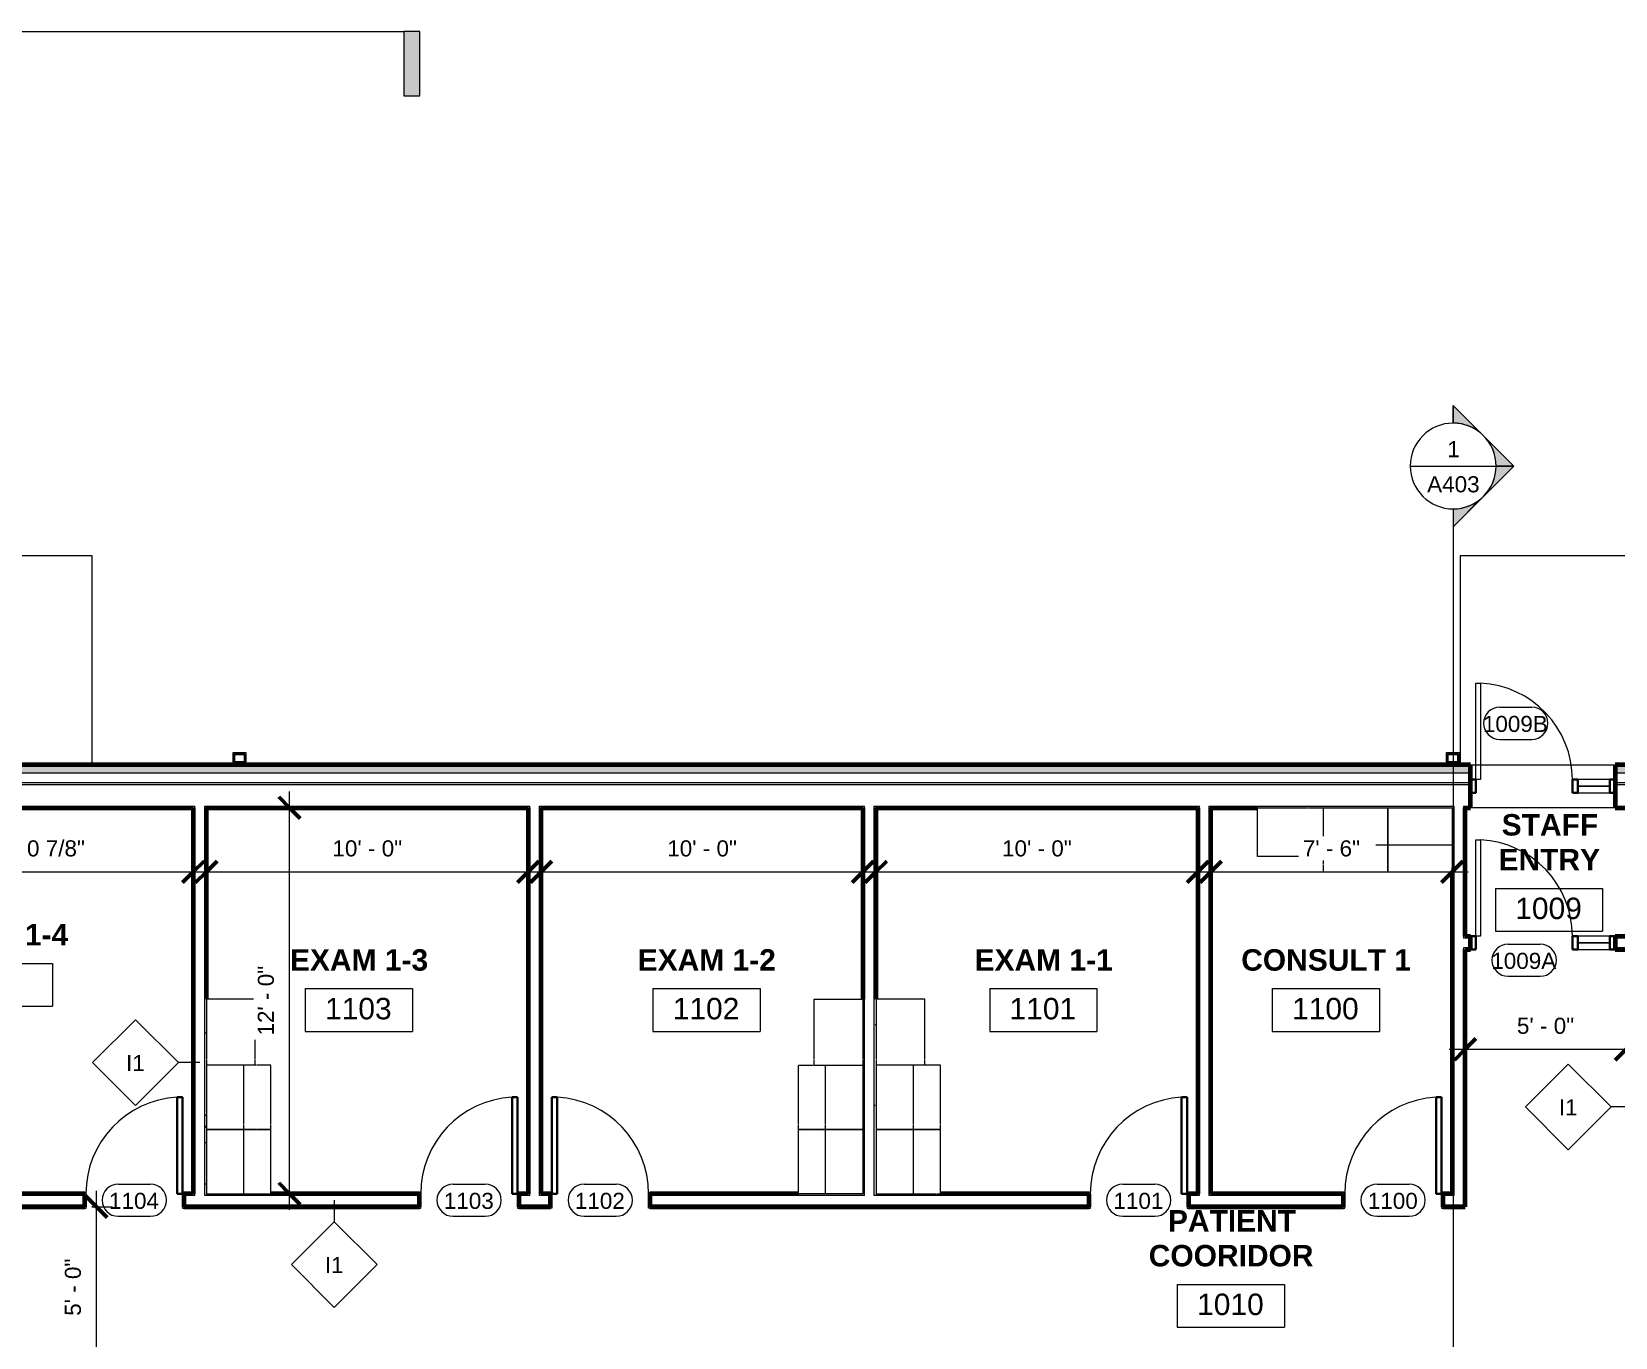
# Model space of a CAD drawing. Header units: inches. Extents: x -1969 to 2015, y -1363 to 1657.
# Drawn here: x -234 to 357, y 107 to 594 of the extents above; entities that cross this region are included whole.
import ezdxf

# ---------------------------------------------------------------- set-up
doc = ezdxf.new("R2010")
doc.units = ezdxf.units.IN
doc.header["$MEASUREMENT"] = 0
doc.linetypes.add('Dash', pattern=[0.25, 0.125, -0.125])
for name, color, linetype, lineweight in [('A-ANNO-DIMS', 211, 'Continuous', 9), ('A-ANNO-DIMS-64', 211, 'Continuous', 9), ('A-AREA-IDEN', 2, 'Continuous', 9), ('A-DETL-GENF', 92, 'Continuous', 9), ('A-DOOR', 31, 'Continuous', 18), ('A-DOOR-FRAM', 31, 'Continuous', 30), ('A-DOOR-IDEN', 31, 'Continuous', 9), ('A-GENM', 13, 'Continuous', 9), ('A-WALL', 113, 'Continuous', 18), ('A-WALL-IDEN', 211, 'Continuous', 9), ('A-WALL-PATT', 111, 'Continuous', 60), ('G-ANNO-SYMB', 111, 'Continuous', 9), ('I-WALL', 2, 'Continuous', 18), ('Q-CASE', 31, 'Continuous', 9), ('Q-CASE-HDLN', 31, 'Dash', 9), ('S-FNDN', 32, 'Continuous', 18)]:
    doc.layers.add(name, color=color, linetype=linetype, lineweight=lineweight)
doc.styles.add('Arial', font='arial.ttf', dxfattribs={"height": 6})
doc.styles.add('Arial_1', font='arial.ttf', dxfattribs={"height": 8})
doc.styles.add('Arial_B', font='arialbd.ttf', dxfattribs={"height": 8})
doc.dimstyles.new('Linear_-_3_32__Arial', dxfattribs={"dimscale": 12, "dimtxt": 6.121556, "dimasz": 0.666667, "dimexe": 0.5, "dimexo": 0.333333, "dimgap": 0.333333, "dimtad": 1, "dimdec": 3, "dimrnd": 0.125, "dimzin": 3, "dimdsep": 46, "dimlunit": 4, "dimtxsty": 'Arial', "dimblk1": 'OBLIQUE', "dimblk2": 'OBLIQUE', "dimsah": 1, "dimcen": 0.09, "dimdle": 0.5, "dimazin": 0, "dimtfac": 1, "dimtdec": 4, "dimtix": 1, "dimtmove": 0, "dimatfit": 3, "dimfxl": 1, "dimtvp": 1, "dimtfill": 1, "dimfrac": 2, "dimtolj": 1, "dimtzin": 0, "dimarcsym": 2})
pattern_1 = [(0, (0, 0), (20.48, 5.12), [0.845, -14.515, 0.845, -14.515, -81.92]), (0, (0, 0), (20.48, 5.12), [-30.72, 0.845, -29.875, 0.845, -14.515, -35.84]), (0, (0, 0), (20.48, 5.12), [-76.8, 0.845, -9.395, 0.845, -24.755]), (120, (7.68, 2.56), (-14.67405, 15.1762), [0.845, -14.515, 0.845, -14.515, -81.92]), (120, (7.68, 2.56), (-14.67405, 15.1762), [-30.72, 0.845, -29.875, 0.845, -14.515, -35.84]), (120, (7.68, 2.56), (-14.67405, 15.1762), [-76.8, 0.845, -9.395, 0.845, -24.755]), (240, (10.24, 12.8), (-5.80595, -20.2962), [0.845, -14.515, 0.845, -14.515, -81.92]), (240, (10.24, 12.8), (-5.80595, -20.2962), [-30.72, 0.845, -29.875, 0.845, -14.515, -35.84]), (240, (10.24, 12.8), (-5.80595, -20.2962), [-76.8, 0.845, -9.395, 0.845, -24.755])]

# ---------------------------------------------------------------- blocks, each defined once
blk = doc.blocks.new('Single-Flush-w-Metal-Frame - 36_ x 84_-V1-GROUND FLOOR')
at = {"layer": 'A-DOOR', "lineweight": 30}
for p, q in [((16, 2.44), (16, 38.45)), ((18, 38.45), (16, 38.45)), ((18, 2.44), (18, 38.45)), ((18, 2.44), (16, 2.44))]:
    blk.add_line(p, q, dxfattribs=at)
at = {"layer": 'A-DOOR'}
for p, q in [((-18, 2.94), (-20, 2.94)), ((-20, 2.94), (-20, 2.44)), ((-20, 2.44), (-18.5, 2.44)), ((-18.5, 2.44), (-18.5, -2.44)), ((-18, -2.94), (-18, 2.94)), ((20, 2.94), (18, 2.94)), ((18, 2.94), (18, -2.94)), ((18.5, -2.44), (18.5, 2.44)), ((18.5, 2.44), (20, 2.44)), ((20, 2.44), (20, 2.94)), ((-18.5, -2.44), (-20, -2.44)), ((-20, -2.44), (-20, -2.94)), ((-20, -2.94), (-18, -2.94)), ((18, -2.94), (20, -2.94)), ((20, -2.44), (18.5, -2.44)), ((20, -2.94), (20, -2.44))]:
    blk.add_line(p, q, dxfattribs=at)
at = {"layer": 'A-DOOR', "lineweight": 9}
blk.add_arc((18, 2.44), 36.07, 93.17885, 180, dxfattribs=at)
blk = doc.blocks.new('Single-Flush-w-Metal-Frame - 36_ x 84_-223247-GROUND FLOOR')
at = {"layer": 'A-DOOR'}
for p, q in [((-20, 2.94), (-18, 2.94)), ((-20, 2.44), (-20, 2.94)), ((-18.5, 2.44), (-20, 2.44)), ((-18.5, -2.44), (-18.5, 2.44)), ((-18, 2.94), (-18, -2.94)), ((18, -2.94), (18, 2.94)), ((18, 2.94), (20, 2.94)), ((18.5, 2.44), (18.5, -2.44)), ((20, 2.44), (18.5, 2.44)), ((20, 2.94), (20, 2.44)), ((-20, -2.44), (-18.5, -2.44)), ((-20, -2.94), (-20, -2.44)), ((-18, -2.94), (-20, -2.94)), ((20, -2.94), (18, -2.94)), ((18.5, -2.44), (20, -2.44)), ((20, -2.44), (20, -2.94))]:
    blk.add_line(p, q, dxfattribs=at)
at = {"layer": 'A-DOOR', "lineweight": 30}
for p, q in [((16, -2.44), (16, -38.45)), ((18, -2.44), (16, -2.44)), ((18, -2.44), (18, -38.45)), ((18, -38.45), (16, -38.45))]:
    blk.add_line(p, q, dxfattribs=at)
at = {"layer": 'A-DOOR', "lineweight": 9}
blk.add_arc((18, -2.44), 36.07, 180, 266.82115, dxfattribs=at)
blk = doc.blocks.new('Door Single w Side Light - 36_x84_-373788-GROUND FLOOR')
at = {"layer": 'A-DETL-GENF'}
for p, q in [((16.25, -2.5), (18, -2.5)), ((16.25, -38.5), (16.25, -2.5)), ((18, -2.5), (18, -38.5)), ((18, -38.5), (16.25, -38.5))]:
    blk.add_line(p, q, dxfattribs=at)
at = {"layer": 'A-DOOR'}
for p, q in [((-32, -0.125), (-32, 0.125)), ((-32, 0.125), (-20, 0.125)), ((-20, 0.125), (-20, -0.125)), ((-20, -0.125), (-32, -0.125))]:
    blk.add_line(p, q, dxfattribs=at)
at = {"layer": 'A-DOOR', "lineweight": 9}
blk.add_arc((18, -2.5), 36, 180, 267.21369, dxfattribs=at)
at = {"layer": 'A-DOOR-FRAM'}
for p, q in [((-34, -2.5), (-34, 2.5)), ((-34, 2.5), (-32, 2.5)), ((-32, 2.5), (-32, -2.5)), ((-20, -2.5), (-20, 2.5)), ((-20, 2.5), (-18, 2.5)), ((-18, 2.5), (-18, -2.5)), ((18, -2.5), (18, 2.5)), ((18, 2.5), (20, 2.5)), ((20, 2.5), (20, -2.5)), ((-32, -2.5), (-34, -2.5)), ((-18, -2.5), (-20, -2.5)), ((20, -2.5), (18, -2.5))]:
    blk.add_line(p, q, dxfattribs=at)
at = {"layer": 'A-DOOR-FRAM', "lineweight": 9}
for p, q in [((-20, 2.5), (-32, 2.5)), ((-32, -2.5), (-20, -2.5))]:
    blk.add_line(p, q, dxfattribs=at)
blk = doc.blocks.new('Door Single w Side Light - 36_x84_-440171-GROUND FLOOR')
at = {"layer": 'A-DETL-GENF'}
for p, q in [((16.25, -2.5), (18, -2.5)), ((16.25, -38.5), (16.25, -2.5)), ((18, -2.5), (18, -38.5)), ((18, -38.5), (16.25, -38.5))]:
    blk.add_line(p, q, dxfattribs=at)
at = {"layer": 'A-DOOR'}
for p, q in [((-32, -0.125), (-32, 0.125)), ((-32, 0.125), (-20, 0.125)), ((-20, 0.125), (-20, -0.125)), ((-20, -0.125), (-32, -0.125))]:
    blk.add_line(p, q, dxfattribs=at)
at = {"layer": 'A-DOOR', "lineweight": 9}
blk.add_arc((18, -2.5), 36, 180, 267.21369, dxfattribs=at)
at = {"layer": 'A-DOOR-FRAM'}
for p, q in [((-34, -2.5), (-34, 2.5)), ((-34, 2.5), (-32, 2.5)), ((-32, 2.5), (-32, -2.5)), ((-20, -2.5), (-20, 2.5)), ((-20, 2.5), (-18, 2.5)), ((-18, 2.5), (-18, -2.5)), ((18, -2.5), (18, 2.5)), ((18, 2.5), (20, 2.5)), ((20, 2.5), (20, -2.5)), ((-32, -2.5), (-34, -2.5)), ((-18, -2.5), (-20, -2.5)), ((20, -2.5), (18, -2.5))]:
    blk.add_line(p, q, dxfattribs=at)
at = {"layer": 'A-DOOR-FRAM', "lineweight": 9}
for p, q in [((-20, 2.5), (-32, 2.5)), ((-32, -2.5), (-20, -2.5))]:
    blk.add_line(p, q, dxfattribs=at)
blk = doc.blocks.new('Casework-Exam_Room-Midmark-MLDSPXXX-Traditional - 72_x24_x78_-308100-GROUND FLOOR')
at = {"layer": 'Q-CASE-HDLN'}
for p, q in [((60.625, 12), (-12, 12)), ((-12, 12), (-12, -12)), ((12, 12), (-12, 12)), ((-12, 12), (-12, -12)), ((36, 12), (12, 12)), ((12, 12), (12, -12)), ((12, -12), (12, 12)), ((36, -12), (36, 12)), ((36, -2), (36, 12)), ((60.625, -6.25), (60.625, 12)), ((-12, -2), (36, -2)), ((36, -12), (36, -6.25)), ((36, -6.25), (60.625, -6.25)), ((-12, -12), (36, -12)), ((-12, -12), (12, -12)), ((12, -12), (36, -12))]:
    blk.add_line(p, q, dxfattribs=at)
blk = doc.blocks.new('Casework-Exam_Room-Midmark-MLDSPXXX-Traditional - 72_x24_x78_-605487-GROUND FLOOR')
at = {"layer": 'Q-CASE-HDLN'}
for p, q in [((-12, 12), (36, 12)), ((-12, -12), (-12, 12)), ((-12, 12), (12, 12)), ((-12, -12), (-12, 12)), ((12, 12), (36, 12)), ((12, -12), (12, 12)), ((12, 12), (12, -12)), ((36, 12), (36, 6.25)), ((36, 12), (36, -12)), ((36, 6.25), (60.625, 6.25)), ((60.625, 6.25), (60.625, -12)), ((-12, 2), (36, 2)), ((36, 2), (36, -12)), ((60.625, -12), (-12, -12)), ((12, -12), (-12, -12)), ((36, -12), (12, -12))]:
    blk.add_line(p, q, dxfattribs=at)
blk = doc.blocks.new('Wall Based Scupper _ Leader Box with Downspout_boot_ - Wall Based Scupper _ Leader Box with Downspout-467190-GROUND FLOOR')
at = {"layer": 'A-GENM'}
for p, q in [((2.79, 12.5), (-2.21, 12.5)), ((-2.21, 12.5), (-2.21, 8.5)), ((2.79, 8.5), (2.79, 12.5)), ((-2.21, 8.5), (2.79, 8.5))]:
    blk.add_line(p, q, dxfattribs=at)
at = {"layer": 'A-GENM', "lineweight": 30}
for p, q in [((2.29, 12), (-1.71, 12)), ((-1.71, 12), (-1.71, 9)), ((2.29, 9), (2.29, 12)), ((-1.71, 9), (2.29, 9))]:
    blk.add_line(p, q, dxfattribs=at)
blk = doc.blocks.new('DIMBLOCK1-GROUND FLOOR')
at = {"layer": 'A-ANNO-DIMS-64', "lineweight": 50}
for p, q in [((-137.38, 304.16), (-141.38, 308.16)), ((-137.38, 304.16), (-133.38, 300.16)), ((-137.38, 160.16), (-141.38, 164.16)), ((-137.38, 160.16), (-133.38, 156.16))]:
    blk.add_line(p, q, dxfattribs=at)
at = {"layer": 'A-ANNO-DIMS-64'}
for p, q in [((-137.38, 154.16), (-137.38, 310.16)), ((-139.04, 304.16), (-131.38, 304.16)), ((-137.38, 304.16), (-139.04, 304.16)), ((-139.04, 160.16), (-131.38, 160.16)), ((-137.38, 160.16), (-139.04, 160.16))]:
    blk.add_line(p, q, dxfattribs=at)
at = {"layer": 'A-ANNO-DIMS-64', "color": 0, "insert": (-149.17, 219.17), "char_height": 6, "width": 31.1917, "attachment_point": 1, "rotation": 90, "line_spacing_factor": 0.941778, "style": 'Arial', "bg_fill": 3, "box_fill_scale": 1.25, "bg_fill_color": 256, "bg_fill_true_color": 13158600, "bg_fill_transparency": 0}
blk.add_mtext('12\' - 0"', dxfattribs=at)
blk = doc.blocks.new('_Oblique')
at = {"color": 0, "linetype": 'ByBlock', "lineweight": -2}
blk.add_line((-0.5, -0.5), (0.5, 0.5), dxfattribs=at)
blk = doc.blocks.new('DIMBLOCK2-GROUND FLOOR')
at = {"layer": 'A-ANNO-DIMS-64'}
for p, q in [((-209.35, 89.29), (-209.35, 161.29)), ((-211.01, 155.29), (-203.35, 155.29)), ((-209.35, 155.29), (-211.01, 155.29)), ((-211.01, 95.29), (-203.35, 95.29)), ((-209.35, 95.29), (-211.01, 95.29))]:
    blk.add_line(p, q, dxfattribs=at)
at = {"layer": 'A-ANNO-DIMS-64', "lineweight": 50}
for p, q in [((-209.35, 155.29), (-213.35, 159.29)), ((-209.35, 155.29), (-205.35, 151.29)), ((-209.35, 95.29), (-213.35, 99.29)), ((-209.35, 95.29), (-205.35, 91.29))]:
    blk.add_line(p, q, dxfattribs=at)
at = {"layer": 'A-ANNO-DIMS-64', "color": 0, "insert": (-221.14, 114.6), "char_height": 6, "width": 25.654, "attachment_point": 1, "rotation": 90, "line_spacing_factor": 0.941778, "style": 'Arial', "bg_fill": 3, "box_fill_scale": 1.25, "bg_fill_color": 256, "bg_fill_true_color": 13158600, "bg_fill_transparency": 0}
blk.add_mtext('5\' - 0"', dxfattribs=at)
blk = doc.blocks.new('DIMBLOCK5-GROUND FLOOR')
at = {"layer": 'A-ANNO-DIMS-64', "lineweight": 50}
for p, q in [((-168.34, 280.2), (-164.34, 284.2)), ((-48.34, 280.2), (-44.34, 284.2)), ((-168.34, 280.2), (-172.34, 276.2)), ((-48.34, 280.2), (-52.34, 276.2))]:
    blk.add_line(p, q, dxfattribs=at)
at = {"layer": 'A-ANNO-DIMS-64'}
for p, q in [((-174.34, 280.2), (-42.34, 280.2)), ((-168.34, 281.85), (-168.34, 274.2)), ((-168.34, 280.2), (-168.34, 281.85)), ((-48.34, 281.85), (-48.34, 274.2)), ((-48.34, 280.2), (-48.34, 281.85))]:
    blk.add_line(p, q, dxfattribs=at)
at = {"layer": 'A-ANNO-DIMS-64', "color": 0, "insert": (-121.33, 291.99), "char_height": 6, "width": 31.1917, "attachment_point": 1, "line_spacing_factor": 0.941778, "style": 'Arial', "bg_fill": 3, "box_fill_scale": 1.25, "bg_fill_color": 256, "bg_fill_true_color": 13158600, "bg_fill_transparency": 0}
blk.add_mtext('10\' - 0"', dxfattribs=at)
blk = doc.blocks.new('DIMBLOCK6-GROUND FLOOR')
at = {"layer": 'A-ANNO-DIMS-64', "lineweight": 50}
for p, q in [((-43.46, 280.2), (-39.46, 284.2)), ((76.54, 280.2), (80.54, 284.2)), ((-43.46, 280.2), (-47.46, 276.2)), ((76.54, 280.2), (72.54, 276.2))]:
    blk.add_line(p, q, dxfattribs=at)
at = {"layer": 'A-ANNO-DIMS-64'}
for p, q in [((-49.46, 280.2), (82.54, 280.2)), ((-43.46, 281.85), (-43.46, 274.2)), ((-43.46, 280.2), (-43.46, 281.85)), ((76.54, 281.85), (76.54, 274.2)), ((76.54, 280.2), (76.54, 281.85))]:
    blk.add_line(p, q, dxfattribs=at)
at = {"layer": 'A-ANNO-DIMS-64', "color": 0, "insert": (3.54, 291.99), "char_height": 6, "width": 31.1917, "attachment_point": 1, "line_spacing_factor": 0.941778, "style": 'Arial', "bg_fill": 3, "box_fill_scale": 1.25, "bg_fill_color": 256, "bg_fill_true_color": 13158600, "bg_fill_transparency": 0}
blk.add_mtext('10\' - 0"', dxfattribs=at)
blk = doc.blocks.new('DIMBLOCK7-GROUND FLOOR')
at = {"layer": 'A-ANNO-DIMS-64', "lineweight": 50}
for p, q in [((81.41, 280.2), (85.41, 284.2)), ((201.41, 280.2), (205.41, 284.2)), ((81.41, 280.2), (77.41, 276.2)), ((201.41, 280.2), (197.41, 276.2))]:
    blk.add_line(p, q, dxfattribs=at)
at = {"layer": 'A-ANNO-DIMS-64'}
for p, q in [((75.41, 280.2), (207.41, 280.2)), ((81.41, 281.85), (81.41, 274.2)), ((81.41, 280.2), (81.41, 281.85)), ((201.41, 281.85), (201.41, 274.2)), ((201.41, 280.2), (201.41, 281.85))]:
    blk.add_line(p, q, dxfattribs=at)
at = {"layer": 'A-ANNO-DIMS-64', "color": 0, "insert": (128.42, 291.99), "char_height": 6, "width": 31.1917, "attachment_point": 1, "line_spacing_factor": 0.941778, "style": 'Arial', "bg_fill": 3, "box_fill_scale": 1.25, "bg_fill_color": 256, "bg_fill_true_color": 13158600, "bg_fill_transparency": 0}
blk.add_mtext('10\' - 0"', dxfattribs=at)
blk = doc.blocks.new('DIMBLOCK8-GROUND FLOOR')
at = {"layer": 'A-ANNO-DIMS-64', "lineweight": 50}
for p, q in [((206.29, 280.2), (210.29, 284.2)), ((296.29, 280.2), (300.29, 284.2)), ((206.29, 280.2), (202.29, 276.2)), ((296.29, 280.2), (292.29, 276.2))]:
    blk.add_line(p, q, dxfattribs=at)
at = {"layer": 'A-ANNO-DIMS-64'}
for p, q in [((200.29, 280.2), (302.29, 280.2)), ((206.29, 281.85), (206.29, 274.2)), ((206.29, 280.2), (206.29, 281.85)), ((296.29, 281.85), (296.29, 274.2)), ((296.29, 280.2), (296.29, 281.85))]:
    blk.add_line(p, q, dxfattribs=at)
at = {"layer": 'A-ANNO-DIMS-64', "color": 0, "insert": (240.6, 291.99), "char_height": 6, "width": 25.654, "attachment_point": 1, "line_spacing_factor": 0.941778, "style": 'Arial', "bg_fill": 3, "box_fill_scale": 1.25, "bg_fill_color": 256, "bg_fill_true_color": 13158600, "bg_fill_transparency": 0}
blk.add_mtext('7\' - 6"', dxfattribs=at)
blk = doc.blocks.new('Room Tag - Room Tag-84095-GROUND FLOOR')
at = {"layer": 'A-AREA-IDEN'}
for p, q in [((-0.3125, -0.0625), (-0.3125, -0.3125)), ((-0.3125, -0.0625), (0.3125, -0.0625)), ((0.3125, -0.0625), (0.3125, -0.3125)), ((-0.3125, -0.3125), (0.3125, -0.3125))]:
    blk.add_line(p, q, dxfattribs=at)
blk = doc.blocks.new('DIMBLOCK17-GROUND FLOOR')
at = {"layer": 'A-ANNO-DIMS-64', "lineweight": 50}
for p, q in [((-294.09, 280.2), (-290.09, 284.2)), ((-173.21, 280.2), (-169.21, 284.2)), ((-294.09, 280.2), (-298.09, 276.2)), ((-173.21, 280.2), (-177.21, 276.2))]:
    blk.add_line(p, q, dxfattribs=at)
at = {"layer": 'A-ANNO-DIMS-64'}
for p, q in [((-300.09, 280.2), (-167.21, 280.2)), ((-294.09, 281.85), (-294.09, 274.2)), ((-294.09, 280.2), (-294.09, 281.85)), ((-173.21, 281.85), (-173.21, 274.2)), ((-173.21, 280.2), (-173.21, 281.85))]:
    blk.add_line(p, q, dxfattribs=at)
at = {"layer": 'A-ANNO-DIMS-64', "color": 0, "insert": (-253.62, 291.99), "char_height": 6, "width": 47.9177, "attachment_point": 1, "line_spacing_factor": 0.941778, "style": 'Arial', "bg_fill": 3, "box_fill_scale": 1.25, "bg_fill_color": 256, "bg_fill_true_color": 13158600, "bg_fill_transparency": 0}
blk.add_mtext('10\' - 0 7/8"', dxfattribs=at)
blk = doc.blocks.new('DIMBLOCK18-GROUND FLOOR')
at = {"layer": 'A-ANNO-DIMS-64'}
for p, q in [((295.16, 214.02), (367.16, 214.02)), ((301.16, 215.68), (301.16, 208.02)), ((301.16, 214.02), (301.16, 215.68)), ((361.16, 215.68), (361.16, 208.02)), ((361.16, 214.02), (361.16, 215.68))]:
    blk.add_line(p, q, dxfattribs=at)
at = {"layer": 'A-ANNO-DIMS-64', "lineweight": 50}
for p, q in [((301.16, 214.02), (297.16, 210.02)), ((301.16, 214.02), (305.16, 218.02)), ((361.16, 214.02), (357.16, 210.02)), ((361.16, 214.02), (365.16, 218.02))]:
    blk.add_line(p, q, dxfattribs=at)
at = {"layer": 'A-ANNO-DIMS-64', "color": 0, "insert": (320.47, 225.81), "char_height": 6, "width": 25.654, "attachment_point": 1, "line_spacing_factor": 0.941778, "style": 'Arial', "bg_fill": 3, "box_fill_scale": 1.25, "bg_fill_color": 256, "bg_fill_true_color": 13158600, "bg_fill_transparency": 0}
blk.add_mtext('5\' - 0"', dxfattribs=at)
blk = doc.blocks.new('Section - Section Head - Filled-22785-GROUND FLOOR')
at = {"layer": 'G-ANNO-SYMB'}
h = blk.add_hatch(color=256, dxfattribs=at)
edge = h.paths.add_edge_path()
edge.add_line((-0.4268, 0.1768), (-0.25, 0.3536))
edge.add_line((-0.25, 0.3536), (-0.25, 0.25))
edge.add_arc((-0.25, 0), 0.25, 90, 135)
h = blk.add_hatch(color=256, dxfattribs=at)
edge = h.paths.add_edge_path()
edge.add_arc((-0.25, 0), 0.25, 45, 90)
edge.add_line((-0.25, 0.25), (-0.25, 0.3536))
edge.add_line((-0.25, 0.3536), (-0.0732, 0.1768))
h = blk.add_hatch(color=256, dxfattribs=at)
edge = h.paths.add_edge_path()
edge.add_arc((-0.25, 0), 0.2503, 137.9216, 180)
edge.add_line((-0.5003, 0), (-0.6036, 0))
edge.add_line((-0.6036, 0), (-0.4358, 0.1678))
h = blk.add_hatch(color=256, dxfattribs=at)
edge = h.paths.add_edge_path()
edge.add_line((-0.0642, 0.1678), (0.1036, 0))
edge.add_line((0.1036, 0), (0.0003, 0))
edge.add_arc((-0.25, 0), 0.2503, 0, 42.0784)
for p, q in [((-0.25, 0.3536), (-0.6036, 0)), ((-0.25, 0.3536), (-0.4268, 0.1768)), ((-0.25, 0.3536), (0.1036, 0)), ((-0.25, 0.25), (-0.25, 0.3536)), ((-0.0732, 0.1768), (-0.25, 0.3536)), ((-0.25, 0.3536), (-0.25, 0.25)), ((-0.4358, 0.1678), (-0.6036, 0)), ((0.1036, 0), (-0.0642, 0.1678)), ((-0.6036, 0), (-0.5003, 0)), ((0.0003, 0), (0.1036, 0)), ((-0.5, 0), (-0.6036, 0)), ((0, 0), (0.1036, 0))]:
    blk.add_line(p, q, dxfattribs=at)
for radius, start, end in [(0.25, 360, 180), (0.25, 90, 135), (0.25, 45, 90), (0.2503, 137.9216, 180), (0.2503, 0, 42.0784), (0.25, 180, 360)]:
    blk.add_arc((-0.25, 0), radius, start, end, dxfattribs=at)
blk = doc.blocks.new('Section - 3_32_ x 3_8_-54337-GROUND FLOOR')
at = {"layer": 'G-ANNO-SYMB'}
blk.add_hatch(color=256, dxfattribs=at).paths.add_polyline_path([(0, 0.375), (0, 0), (-0.09375, 0), (-0.09375, 0.375)])
for p, q in [((0, 0.375), (-0.09375, 0.375)), ((-0.09375, 0.375), (-0.09375, 0)), ((0, 0), (0, 0.375)), ((-0.09375, 0), (0, 0))]:
    blk.add_line(p, q, dxfattribs=at)
blk = doc.blocks.new('Door Tag - Door Tag-41184-GROUND FLOOR')
at = {"layer": 'A-DOOR-IDEN'}
for p, q in [((-0.09375, 0.09375), (0.09375, 0.09375)), ((-0.09375, -0.09375), (0.09375, -0.09375))]:
    blk.add_line(p, q, dxfattribs=at)
for centre, start, end in [((-0.09375, 0), 90, 270), ((0.09375, 0), 270, 90)]:
    blk.add_arc(centre, 0.09375, start, end, dxfattribs=at)
blk = doc.blocks.new('Wall Tag - 1_2_-62628-GROUND FLOOR')
at = {"layer": 'A-WALL-IDEN'}
for p, q in [((-0.25, 0), (0, 0.25)), ((0, 0.25), (0.25, 0)), ((-0.25, 0), (0, -0.25)), ((0, -0.25), (0.25, 0))]:
    blk.add_line(p, q, dxfattribs=at)

msp = doc.modelspace()

# ---------------------------------------------------------------- hatches: boundary and pattern name
at = {"layer": 'A-WALL-PATT', "lineweight": 9}
h = msp.add_hatch(dxfattribs=at)
h.set_pattern_fill('FP_2', color=256, style=0, pattern_type=2)
h.set_pattern_definition([(50, (0, 0), (18.36206, -1.60683), [1.92, -21.12]), (355, (0, 0), (-3.55226, 19.2559), [1.536, -16.896]), (100.451, (1.53, -0.134), (14.8102, 17.6493), [1.632, -17.949]), (46.184, (0, 5.12), (27.32125, -4.2376), [2.88, -31.68]), (96.636, (2.277, 4.767), (23.9275, 24.9372), [2.448, -26.924]), (351.184, (0, 5.12), (23.9276, 24.9374), [2.304, -25.344]), (21, (2.56, 3.84), (15.2808, -10.30746), [1.92, -21.12]), (326, (2.56, 3.84), (6.22856, 18.56374), [1.536, -16.896]), (71.451, (3.833, 2.981), (21.50985, 8.2563), [1.632, -17.949]), (37.5, (0, 0), (0.311095, 8.522537), [0.845, -15.846, 0.845, -16.307, -16.96]), (37.5, (0, 0), (0.311095, 8.522537), [-33.843, 0.845, -16.115]), (7.5, (0, 0), (6.73464, 10.09743), [0.845, -8.934, 0.845, -15.462, -6.464]), (7.5, (0, 0), (6.73464, 10.09743), [-26.086, 0.845, -5.619]), (327.5, (-5.709, 0), (13.66611, -0.57719), [0.845, -5.555, 0.845, -19.123, -26.496]), (327.5, (-5.709, 0), (13.66611, -0.57719), [-26.368, 0.845, -25.651]), (317.5, (-8.269, 0), (14.92985, 2.56286), [0.845, -7.475, 0.845, -12.416, -18.816]), (317.5, (-8.269, 0), (14.92985, 2.56286), [-21.581, 0.845, -17.971])])
h.paths.add_polyline_path([(405.4751, 317.1642), (405.4751, 320.1642), (357.1626, 320.1642), (357.1626, 317.1642), (365.7278, 317.1642)])
h.paths.add_polyline_path([(545.5376, 317.1642), (545.5376, 320.1642), (481.4751, 320.1642), (481.4751, 317.1642), (542.5376, 317.1642)])
h.paths.add_polyline_path([(303.1626, 317.1642), (303.1626, 320.1642), (-290.5874, 320.1642), (-290.5874, 317.1642), (297.2528, 317.1642)])
h = msp.add_hatch(dxfattribs=at)
h.set_pattern_fill('FP_1', color=256, style=0, pattern_type=2)
h.set_pattern_definition(pattern_1)
h.paths.add_polyline_path([(361.1626, 304.1642), (361.7876, 304.1642), (361.7876, 304.7892), (357.1626, 304.7892), (357.1626, 304.1642)])
h.paths.add_polyline_path([(296.2876, 304.1642), (296.9126, 304.1642), (296.9126, 304.7892), (206.2876, 304.7892), (206.2876, 304.1642), (272.2876, 304.1642)])
h.paths.add_polyline_path([(301.1626, 304.1642), (303.1626, 304.1642), (303.1626, 304.7892), (301.1626, 304.7892)])
h.paths.add_polyline_path([(481.4751, 304.1642), (530.1626, 304.1642), (530.1626, 304.7892), (481.4751, 304.7892)])
h.paths.add_polyline_path([(405.4751, 304.1642), (405.4751, 304.7892), (366.0376, 304.7892), (366.0376, 304.1642)])
h.paths.add_polyline_path([(77.1626, 304.1642), (77.1626, 304.7892), (-43.4624, 304.7892), (-43.4624, 304.1642), (76.5376, 304.1642)])
h.paths.add_polyline_path([(201.4126, 304.1642), (202.0376, 304.1642), (202.0376, 304.7892), (81.4126, 304.7892), (81.4126, 304.1642), (160.3028, 304.1642)])
h.paths.add_polyline_path([(-47.7124, 304.1642), (-47.7124, 304.7892), (-168.3374, 304.7892), (-168.3374, 304.1642), (-48.3374, 304.1642)])
h.paths.add_polyline_path([(-173.2124, 304.1642), (-172.5874, 304.1642), (-172.5874, 304.7892), (-294.7124, 304.7892), (-294.7124, 304.1642), (-250.5472, 304.1642)])
h = msp.add_hatch(dxfattribs=at)
h.set_pattern_fill('FP_1', color=256, style=0, pattern_type=2)
h.set_pattern_definition(pattern_1)
h.paths.add_polyline_path([(-172.5874, 160.1642), (-172.5874, 304.1642), (-173.2124, 304.1642), (-173.2124, 160.1642)])
h = msp.add_hatch(dxfattribs=at)
h.set_pattern_fill('FP_1', color=256, style=0, pattern_type=2)
h.set_pattern_definition(pattern_1)
h.paths.add_polyline_path([(-168.9624, 160.1642), (-168.3374, 160.1642), (-168.3374, 304.7892), (-168.9624, 304.7892), (-168.9624, 184.1642)])
h = msp.add_hatch(dxfattribs=at)
h.set_pattern_fill('FP_1', color=256, style=0, pattern_type=2)
h.set_pattern_definition(pattern_1)
h.paths.add_polyline_path([(-48.3374, 160.1642), (-47.7124, 160.1642), (-47.7124, 304.1642), (-48.3374, 304.1642), (-48.3374, 250.9952)])
h = msp.add_hatch(dxfattribs=at)
h.set_pattern_fill('FP_1', color=256, style=0, pattern_type=2)
h.set_pattern_definition(pattern_1)
h.paths.add_polyline_path([(-43.4624, 160.1642), (-43.4624, 304.7892), (-44.0874, 304.7892), (-44.0874, 160.1642)])
h = msp.add_hatch(dxfattribs=at)
h.set_pattern_fill('FP_1', color=256, style=0, pattern_type=2)
h.set_pattern_definition(pattern_1)
h.paths.add_polyline_path([(76.5376, 160.1642), (77.1626, 160.1642), (77.1626, 304.1642), (76.5376, 304.1642), (76.5376, 184.1642)])
h = msp.add_hatch(dxfattribs=at)
h.set_pattern_fill('FP_1', color=256, style=0, pattern_type=2)
h.set_pattern_definition(pattern_1)
h.paths.add_polyline_path([(80.7876, 160.1642), (81.4126, 160.1642), (81.4126, 304.7892), (80.7876, 304.7892), (80.7876, 184.1642)])
h = msp.add_hatch(dxfattribs=at)
h.set_pattern_fill('FP_1', color=256, style=0, pattern_type=2)
h.set_pattern_definition(pattern_1)
h.paths.add_polyline_path([(201.4126, 160.1642), (202.0376, 160.1642), (202.0376, 304.1642), (201.4126, 304.1642), (201.4126, 250.9952)])
h = msp.add_hatch(dxfattribs=at)
h.set_pattern_fill('FP_1', color=256, style=0, pattern_type=2)
h.set_pattern_definition(pattern_1)
h.paths.add_polyline_path([(206.2876, 160.1642), (206.2876, 304.7892), (205.6626, 304.7892), (205.6626, 160.1642)])
h = msp.add_hatch(dxfattribs=at)
h.set_pattern_fill('FP_1', color=256, style=0, pattern_type=2)
h.set_pattern_definition(pattern_1)
h.paths.add_polyline_path([(296.9126, 160.1642), (296.9126, 304.1642), (296.2876, 304.1642), (296.2876, 160.1642)])
h = msp.add_hatch(dxfattribs=at)
h.set_pattern_fill('FP_1', color=256, style=0, pattern_type=2)
h.set_pattern_definition(pattern_1)
h.paths.add_polyline_path([(301.1626, 155.9142), (301.1626, 251.9142), (300.5376, 251.9142), (300.5376, 155.9142)])
h.paths.add_polyline_path([(300.5376, 255.5392), (301.1626, 255.5392), (301.1626, 304.7892), (300.5376, 304.7892), (300.5376, 302.9008)])
h = msp.add_hatch(dxfattribs=at)
h.set_pattern_fill('FP_1', color=256, style=0, pattern_type=2)
h.set_pattern_definition(pattern_1)
h.paths.add_polyline_path([(301.1626, 251.2892), (303.1626, 251.2892), (303.1626, 251.9142), (301.1626, 251.9142)])
h.paths.add_polyline_path([(361.1626, 251.2892), (361.1626, 251.9142), (357.1626, 251.9142), (357.1626, 251.2892)])
h = msp.add_hatch(dxfattribs=at)
h.set_pattern_fill('FP_1', color=256, style=0, pattern_type=2)
h.set_pattern_definition(pattern_1)
h.paths.add_polyline_path([(296.9126, 159.5392), (296.9126, 160.1642), (292.7876, 160.1642), (292.7876, 159.5392)])
h.paths.add_polyline_path([(255.7876, 159.5392), (255.7876, 160.1642), (205.6626, 160.1642), (205.6626, 159.5392), (228.7778, 159.5392)])
h.paths.add_polyline_path([(-39.9624, 159.5392), (-39.9624, 160.1642), (-44.0874, 160.1642), (-44.0874, 159.5392)])
h.paths.add_polyline_path([(-47.7124, 159.5392), (-47.7124, 160.1642), (-51.8374, 160.1642), (-51.8374, 159.5392)])
h.paths.add_polyline_path([(99.6626, 159.5392), (160.9126, 159.5392), (160.9126, 160.1642), (80.7876, 160.1642), (80.7876, 159.5392), (81.4126, 159.5392)])
h.paths.add_polyline_path([(-168.3374, 159.5392), (-88.8374, 159.5392), (-88.8374, 160.1642), (-168.9624, 160.1642), (-168.9624, 159.5392)])
h.paths.add_polyline_path([(202.0376, 159.5392), (202.0376, 160.1642), (197.9126, 160.1642), (197.9126, 159.5392)])
h.paths.add_polyline_path([(-176.7124, 159.5392), (-172.5874, 159.5392), (-172.5874, 160.1642), (-176.7124, 160.1642)])
h.paths.add_polyline_path([(77.1626, 159.5392), (77.1626, 160.1642), (-2.9624, 160.1642), (-2.9624, 159.5392), (76.5376, 159.5392)])
h.paths.add_polyline_path([(-213.7124, 159.5392), (-213.7124, 160.1642), (-294.7124, 160.1642), (-294.7124, 159.5392), (-250.5472, 159.5392)])
h = msp.add_hatch(dxfattribs=at)
h.set_pattern_fill('FP_1', color=256, style=0, pattern_type=2)
h.set_pattern_definition(pattern_1)
h.paths.add_polyline_path([(292.7876, 155.2892), (301.1626, 155.2892), (301.1626, 155.9142), (292.7876, 155.9142)])
h.paths.add_polyline_path([(255.7876, 155.2892), (255.7876, 155.9142), (197.9126, 155.9142), (197.9126, 155.2892), (228.7778, 155.2892)])
h.paths.add_polyline_path([(-45.1222, 155.2892), (-39.9624, 155.2892), (-39.9624, 155.9142), (-51.8374, 155.9142), (-51.8374, 155.2892)])
h.paths.add_polyline_path([(-88.8374, 155.2892), (-88.8374, 155.9142), (-176.7124, 155.9142), (-176.7124, 155.2892), (-113.5972, 155.2892)])
h.paths.add_polyline_path([(-2.9624, 155.2892), (160.9126, 155.2892), (160.9126, 155.9142), (-2.9624, 155.9142)])
h.paths.add_polyline_path([(-213.7124, 155.2892), (-213.7124, 155.9142), (-294.0874, 155.9142), (-294.0874, 155.2892), (-250.5472, 155.2892)])

# ---------------------------------------------------------------- linework, layer by layer
at = {"layer": 'A-WALL', "lineweight": 60}
for p, q in [((303.1626, 320.1642), (-288.9624, 320.1642)), ((303.1626, 304.1642), (303.1626, 320.1642)), ((405.4751, 320.1642), (357.1626, 320.1642)), ((357.1626, 320.1642), (357.1626, 304.1642)), ((-294.0874, 304.1642), (-173.2124, 304.1642)), ((-168.3374, 304.1642), (-48.3374, 304.1642)), ((-43.4624, 304.1642), (76.5376, 304.1642)), ((81.4126, 304.1642), (201.4126, 304.1642)), ((206.2876, 304.1642), (223.6626, 304.1642)), ((301.1626, 304.1642), (303.1626, 304.1642)), ((357.1626, 304.1642), (361.1626, 304.1642))]:
    msp.add_line(p, q, dxfattribs=at)
at = {"layer": 'A-WALL'}
for p, q in [((-293.5874, 317.1642), (303.1626, 317.1642)), ((-293.5874, 313.5392), (303.1626, 313.5392)), ((357.1626, 317.1642), (405.4751, 317.1642)), ((357.1626, 313.5392), (405.4751, 313.5392)), ((-294.3374, 312.7892), (303.1626, 312.7892)), ((357.1626, 312.7892), (405.4751, 312.7892)), ((-294.7124, 304.7892), (-172.5874, 304.7892)), ((-172.5874, 159.5392), (-172.5874, 304.7892)), ((-168.9624, 304.7892), (-47.7124, 304.7892)), ((-168.9624, 159.5392), (-168.9624, 304.7892)), ((-168.3374, 304.1642), (-168.3374, 304.7892)), ((-47.7124, 159.5392), (-47.7124, 304.7892)), ((-44.0874, 304.7892), (77.1626, 304.7892)), ((-44.0874, 159.5392), (-44.0874, 304.7892)), ((-43.4624, 304.1642), (-43.4624, 304.7892)), ((77.1626, 159.5392), (77.1626, 304.7892)), ((80.7876, 304.7892), (202.0376, 304.7892)), ((80.7876, 159.5392), (80.7876, 304.7892)), ((81.4126, 304.1642), (81.4126, 304.7892)), ((202.0376, 159.5392), (202.0376, 304.7892)), ((205.6626, 304.7892), (296.9126, 304.7892)), ((205.6626, 159.5392), (205.6626, 304.7892)), ((206.2876, 304.1642), (206.2876, 304.7892)), ((296.9126, 304.7892), (296.9126, 159.5392)), ((300.5376, 304.7892), (300.5376, 255.5392)), ((300.5376, 304.7892), (303.1626, 304.7892)), ((301.1626, 304.1642), (301.1626, 304.7892)), ((357.1626, 304.1642), (303.1626, 304.1642)), ((357.1626, 304.7892), (361.7876, 304.7892)), ((303.1626, 255.5392), (300.5376, 255.5392)), ((361.7876, 255.5392), (357.1626, 255.5392)), ((300.5376, 251.9142), (300.5376, 155.9142)), ((303.1626, 251.9142), (300.5376, 251.9142)), ((361.7876, 251.9142), (357.1626, 251.9142)), ((-213.7124, 159.5392), (-294.7124, 159.5392)), ((-172.5874, 159.5392), (-176.7124, 159.5392)), ((-88.8374, 159.5392), (-168.9624, 159.5392)), ((-47.7124, 159.5392), (-51.8374, 159.5392)), ((-39.9624, 159.5392), (-44.0874, 159.5392)), ((77.1626, 159.5392), (-2.9624, 159.5392)), ((160.9126, 159.5392), (80.7876, 159.5392)), ((202.0376, 159.5392), (197.9126, 159.5392)), ((255.7876, 159.5392), (205.6626, 159.5392)), ((296.9126, 159.5392), (292.7876, 159.5392)), ((-213.7124, 155.9142), (-294.7124, 155.9142)), ((-88.8374, 155.9142), (-176.7124, 155.9142)), ((-39.9624, 155.9142), (-51.8374, 155.9142)), ((160.9126, 155.9142), (-2.9624, 155.9142)), ((255.7876, 155.9142), (197.9126, 155.9142)), ((300.5376, 155.9142), (292.7876, 155.9142))]:
    msp.add_line(p, q, dxfattribs=at)
at = {"layer": 'A-WALL-IDEN'}
for p, q in [((-170.7749, 209.0842), (-178.7749, 209.0842)), ((363.6001, 192.5136), (355.6001, 192.5136)), ((-120.6424, 157.7267), (-120.6424, 149.7267))]:
    msp.add_line(p, q, dxfattribs=at)
at = {"layer": 'G-ANNO-SYMB'}
for p, q in [((-852.5193, 593.682), (-94.6942, 593.682)), ((280.683, 431.639), (312.683, 431.639))]:
    msp.add_line(p, q, dxfattribs=at)
at = {"layer": 'I-WALL', "lineweight": 60}
for p, q in [((-173.2124, 304.1642), (-173.2124, 160.1642)), ((-168.3374, 232.7892), (-168.3374, 304.1642)), ((-48.3374, 304.1642), (-48.3374, 160.1642)), ((-43.4624, 160.1642), (-43.4624, 304.1642)), ((76.5376, 304.1642), (76.5376, 232.7892)), ((81.4126, 232.7892), (81.4126, 304.1642)), ((201.4126, 304.1642), (201.4126, 160.1642)), ((206.2876, 160.1642), (206.2876, 304.1642)), ((301.1626, 256.1642), (301.1626, 304.1642)), ((296.2876, 280.1642), (296.2876, 160.1642)), ((303.1626, 256.1642), (301.1626, 256.1642)), ((303.1626, 251.2892), (303.1626, 256.1642)), ((361.1626, 256.1642), (357.1626, 256.1642)), ((357.1626, 256.1642), (357.1626, 251.2892)), ((301.1626, 155.2892), (301.1626, 251.2892)), ((301.1626, 251.2892), (303.1626, 251.2892)), ((357.1626, 251.2892), (361.1626, 251.2892)), ((-213.7124, 160.1642), (-270.0874, 160.1642)), ((-213.7124, 155.2892), (-213.7124, 160.1642)), ((-173.2124, 160.1642), (-176.7124, 160.1642)), ((-176.7124, 160.1642), (-176.7124, 155.2892)), ((-88.8374, 160.1642), (-144.3374, 160.1642)), ((-88.8374, 155.2892), (-88.8374, 160.1642)), ((-48.3374, 160.1642), (-51.8374, 160.1642)), ((-51.8374, 160.1642), (-51.8374, 155.2892)), ((-39.9624, 160.1642), (-43.4624, 160.1642)), ((-39.9624, 155.2892), (-39.9624, 160.1642)), ((52.5376, 160.1642), (-2.9624, 160.1642)), ((-2.9624, 160.1642), (-2.9624, 155.2892)), ((160.9126, 160.1642), (105.4126, 160.1642)), ((160.9126, 155.2892), (160.9126, 160.1642)), ((201.4126, 160.1642), (197.9126, 160.1642)), ((197.9126, 160.1642), (197.9126, 155.2892)), ((255.7876, 160.1642), (206.2876, 160.1642)), ((255.7876, 155.2892), (255.7876, 160.1642)), ((296.2876, 160.1642), (292.7876, 160.1642)), ((292.7876, 160.1642), (292.7876, 155.2892)), ((-294.0874, 155.2892), (-213.7124, 155.2892)), ((-176.7124, 155.2892), (-88.8374, 155.2892)), ((-51.8374, 155.2892), (-39.9624, 155.2892)), ((-2.9624, 155.2892), (160.9126, 155.2892)), ((197.9126, 155.2892), (255.7876, 155.2892)), ((292.7876, 155.2892), (301.1626, 155.2892))]:
    msp.add_line(p, q, dxfattribs=at)
at = {"layer": 'S-FNDN'}
for p, q in [((-210.9624, 398.1642), (-288.9624, 398.1642)), ((-210.9624, 320.1642), (-210.9624, 398.1642)), ((493.4751, 398.1642), (299.2876, 398.1642)), ((299.2876, 398.1642), (299.2876, 320.1642)), ((303.1626, 320.1642), (357.1626, 320.1642))]:
    msp.add_line(p, q, dxfattribs=at)

# ---------------------------------------------------------------- block references
at = {"layer": 'A-AREA-IDEN', "xscale": 63.99999999999997, "yscale": 63.99999999999997, "zscale": 63.99999999999997}
for p in [(332.4384, 278.0613), (-245.7225, 250.0696), (18.1874, 240.6568), (143.8227, 240.6568), (249.1943, 240.6568), (213.7777, 130.3333)]:
    msp.add_blockref('Room Tag - Room Tag-84095-GROUND FLOOR', p, dxfattribs=at)
at = {"layer": 'A-DOOR', "rotation": 180}
for name, p in [('Door Single w Side Light - 36_x84_-440171-GROUND FLOOR', (323.1626, 312.1642)), ('Door Single w Side Light - 36_x84_-373788-GROUND FLOOR', (323.1626, 253.7267)), ('Single-Flush-w-Metal-Frame - 36_ x 84_-223247-GROUND FLOOR', (-21.4624, 157.7267))]:
    msp.add_blockref(name, p, dxfattribs=at)
at = {"layer": 'A-DOOR'}
for p in [(-195.2124, 157.7267), (-70.3374, 157.7267), (179.4126, 157.7267), (274.2876, 157.7267)]:
    msp.add_blockref('Single-Flush-w-Metal-Frame - 36_ x 84_-V1-GROUND FLOOR', p, dxfattribs=at)
at = {"layer": 'A-DOOR-IDEN', "xscale": 63.99999999999997, "yscale": 63.99999999999997, "zscale": 63.99999999999997}
for p in [(320.0299, 335.6594), (323.1626, 247.2655), (-70.3374, 157.7267), (-21.4624, 157.7267), (179.4126, 157.7267), (274.2876, 157.7267)]:
    msp.add_blockref('Door Tag - Door Tag-41184-GROUND FLOOR', p, dxfattribs=at)
at = {"layer": 'A-GENM'}
for p in [(-156.2491, 312.1642), (296.2509, 312.1642)]:
    msp.add_blockref('Wall Based Scupper _ Leader Box with Downspout_boot_ - Wall Based Scupper _ Leader Box with Downspout-467190-GROUND FLOOR', p, dxfattribs=at)
at = {"layer": 'A-WALL-IDEN', "xscale": 63.99999999999997, "yscale": 63.99999999999997, "zscale": 63.99999999999997}
for p in [(-194.7749, 209.0842), (-120.6424, 133.7267)]:
    msp.add_blockref('Wall Tag - 1_2_-62628-GROUND FLOOR', p, dxfattribs=at)
at = {"layer": 'G-ANNO-SYMB', "xscale": 63.99999999999997, "yscale": 63.99999999999997, "zscale": 63.99999999999997}
for name, p, rotation in [('Section - 3_32_ x 3_8_-54337-GROUND FLOOR', (-94.6942, 593.682), 180), ('Section - Section Head - Filled-22785-GROUND FLOOR', (296.683, 415.639), 269.9999999999996)]:
    msp.add_blockref(name, p, dxfattribs=dict(at, rotation=rotation))
at = {"layer": 'Q-CASE'}
for name, p, rotation in [('Casework-Exam_Room-Midmark-MLDSPXXX-Traditional - 72_x24_x78_-605487-GROUND FLOOR', (284.2876, 292.1642), 180), ('Casework-Exam_Room-Midmark-MLDSPXXX-Traditional - 72_x24_x78_-308100-GROUND FLOOR', (-156.3374, 172.1642), 89.99999999999991), ('Casework-Exam_Room-Midmark-MLDSPXXX-Traditional - 72_x24_x78_-605487-GROUND FLOOR', (64.5376, 172.1642), 89.99999999999991), ('Casework-Exam_Room-Midmark-MLDSPXXX-Traditional - 72_x24_x78_-308100-GROUND FLOOR', (93.4126, 172.1642), 89.99999999999991)]:
    msp.add_blockref(name, p, dxfattribs=dict(at, rotation=rotation))

# ---------------------------------------------------------------- texts
at = {"layer": 'A-AREA-IDEN', "char_height": 8, "attachment_point": 1, "style": 'Arial_B'}
for s, insert, width in [('STAFF', (314.7776, 301.7791), 42.824), ('ENTRY', (313.6109, 288.7791), 45.45), ('EXAM 1-4', (-271.3909, 260.786), 62.014), ('EXAM 1-2', (-7.481, 251.3732), 62.014), ('EXAM 1-1', (118.1543, 251.3732), 62.014), ('CONSULT 1', (217.6172, 251.3732), 76.356), ('PATIENT', (190.287, 154.0512), 56.964), ('COORIDOR', (183.1203, 141.0512), 74.134)]:
    msp.add_mtext(s, dxfattribs=dict(at, insert=insert, width=width))
at = {"layer": 'A-AREA-IDEN', "lineweight": 20, "char_height": 8, "width": 29.896, "attachment_point": 1, "style": 'Arial_1'}
for s, insert in [('1009', (319.8328, 270.6105)), ('1103', (-124.1063, 233.2061)), ('1102', (5.5818, 233.2061)), ('1101', (131.2171, 233.2061)), ('1100', (236.5887, 233.2061)), ('1010', (201.1721, 122.8825))]:
    msp.add_mtext(s, dxfattribs=dict(at, insert=insert))
at = {"layer": 'A-DOOR-IDEN', "char_height": 6, "attachment_point": 1, "style": 'Arial'}
for s, insert, width in [('1009B', (307.7567, 338.422), 29.492), ('1009A', (310.8894, 250.0281), 29.492), ('1103', (-79.7886, 160.4893), 22.624), ('1102', (-30.9136, 160.4893), 22.624), ('1101', (169.9614, 160.4893), 22.624), ('1100', (264.8364, 160.4893), 22.624)]:
    msp.add_mtext(s, dxfattribs=dict(at, insert=insert, width=width))
at = {"layer": 'A-WALL-IDEN', "char_height": 6, "width": 8.282, "attachment_point": 1, "style": 'Arial'}
for insert in [(-198.2965, 211.9155), (336.0785, 195.3449), (-124.164, 136.5579)]:
    msp.add_mtext('I1', dxfattribs=dict(at, insert=insert))
at = {"layer": 'G-ANNO-SYMB', "char_height": 6, "attachment_point": 1, "style": 'Arial'}
for s, insert, width in [('1', (294.469, 440.9114), 5.656), ('A403', (286.973, 427.8206), 23.836)]:
    msp.add_mtext(s, dxfattribs=dict(at, insert=insert, width=width))

# ---------------------------------------------------------------- next in the draw order: dimensions: what is measured, and where the dimension line sits
at = {"layer": 'A-ANNO-DIMS'}
for base, p1, p2, override, picture, middle in [((-137.3807, 304.1642), (-143.0375, 160.1642), (-143.0375, 304.1642), {"dimpost": '<>', "dimfxl": 144}, 'DIMBLOCK1-GROUND FLOOR', (-144.4441, 232.1642)), ((-209.352, 155.2892), (-215.0089, 95.2892), (-215.0089, 155.2892), {"dimpost": '<>', "dimfxl": 60}, 'DIMBLOCK2-GROUND FLOOR', (-216.4155, 125.2892))]:
    dim = msp.add_linear_dim(base=base, p1=p1, p2=p2, angle=90, dimstyle='Linear_-_3_32__Arial', override=override, dxfattribs=at)
    dim.commit()
    dim.dimension.update_dxf_attribs({"geometry": picture, "text_midpoint": middle})
dim = msp.add_linear_dim(base=(361.1626, 214.0214), p1=(301.1626, 219.6783), p2=(361.1626, 219.6783), dimstyle='Linear_-_3_32__Arial', override={"dimpost": '<>', "dimfxl": 60}, dxfattribs=at)
dim.commit()
dim.dimension.update_dxf_attribs({"geometry": 'DIMBLOCK18-GROUND FLOOR', "text_midpoint": (331.1626, 221.0849)})

# ---------------------------------------------------------------- next in the draw order: block references
at = {"layer": 'A-AREA-IDEN', "xscale": 63.99999999999997, "yscale": 63.99999999999997, "zscale": 63.99999999999997}
msp.add_blockref('Room Tag - Room Tag-84095-GROUND FLOOR', (-111.5007, 240.6568), dxfattribs=at)
at = {"layer": 'A-DOOR-IDEN', "xscale": 63.99999999999997, "yscale": 63.99999999999997, "zscale": 63.99999999999997}
msp.add_blockref('Door Tag - Door Tag-41184-GROUND FLOOR', (-195.2124, 157.7267), dxfattribs=at)
at = {"layer": 'A-WALL-IDEN', "xscale": 63.99999999999997, "yscale": 63.99999999999997, "zscale": 63.99999999999997}
msp.add_blockref('Wall Tag - 1_2_-62628-GROUND FLOOR', (339.6001, 192.5136), dxfattribs=at)

# ---------------------------------------------------------------- next in the draw order: texts
at = {"layer": 'A-AREA-IDEN', "insert": (-137.1691, 251.3732), "char_height": 8, "width": 62.014, "attachment_point": 1, "style": 'Arial_B'}
msp.add_mtext('EXAM 1-3', dxfattribs=at)
at = {"layer": 'A-DOOR-IDEN', "insert": (-204.6636, 160.4893), "char_height": 6, "width": 22.624, "attachment_point": 1, "style": 'Arial'}
msp.add_mtext('1104', dxfattribs=at)

# ---------------------------------------------------------------- next in the draw order: dimensions: what is measured, and where the dimension line sits
at = {"layer": 'A-ANNO-DIMS'}
dim = msp.add_linear_dim(base=(-48.3374, 280.196), p1=(-168.3374, 285.8528), p2=(-48.3374, 285.8528), dimstyle='Linear_-_3_32__Arial', override={"dimpost": '<>', "dimfxl": 120}, dxfattribs=at)
dim.commit()
dim.dimension.update_dxf_attribs({"geometry": 'DIMBLOCK5-GROUND FLOOR', "text_midpoint": (-108.3374, 287.2594)})

# ---------------------------------------------------------------- next in the draw order: dimensions: what is measured, and where the dimension line sits
for base, p1, p2, override, picture, middle in [((-173.2124, 280.196), (-294.0874, 285.8528), (-173.2124, 285.8528), {"dimpost": '<>', "dimfxl": 120.875}, 'DIMBLOCK17-GROUND FLOOR', (-233.6499, 287.2983)), ((76.5376, 280.196), (-43.4624, 285.8528), (76.5376, 285.8528), {"dimpost": '<>', "dimfxl": 120}, 'DIMBLOCK6-GROUND FLOOR', (16.5376, 287.2594))]:
    dim = msp.add_linear_dim(base=base, p1=p1, p2=p2, dimstyle='Linear_-_3_32__Arial', override=override, dxfattribs=at)
    dim.commit()
    dim.dimension.update_dxf_attribs({"geometry": picture, "text_midpoint": middle})

# ---------------------------------------------------------------- next in the draw order: dimensions: what is measured, and where the dimension line sits
dim = msp.add_linear_dim(base=(201.4126, 280.196), p1=(81.4126, 285.8528), p2=(201.4126, 285.8528), dimstyle='Linear_-_3_32__Arial', override={"dimpost": '<>', "dimfxl": 120}, dxfattribs=at)
dim.commit()
dim.dimension.update_dxf_attribs({"geometry": 'DIMBLOCK7-GROUND FLOOR', "text_midpoint": (141.4126, 287.2594)})

# ---------------------------------------------------------------- next in the draw order: dimensions: what is measured, and where the dimension line sits
dim = msp.add_linear_dim(base=(296.2876, 280.196), p1=(206.2876, 285.8528), p2=(296.2876, 285.8528), dimstyle='Linear_-_3_32__Arial', override={"dimpost": '<>', "dimfxl": 90}, dxfattribs=at)
dim.commit()
dim.dimension.update_dxf_attribs({"geometry": 'DIMBLOCK8-GROUND FLOOR', "text_midpoint": (251.2876, 287.2594)})

# ---------------------------------------------------------------- next in the draw order: linework, layer by layer
at = {"layer": 'G-ANNO-SYMB'}
msp.add_line((296.683, 415.639), (296.683, -408.3814), dxfattribs=at)

doc.saveas('drawing.dxf')
